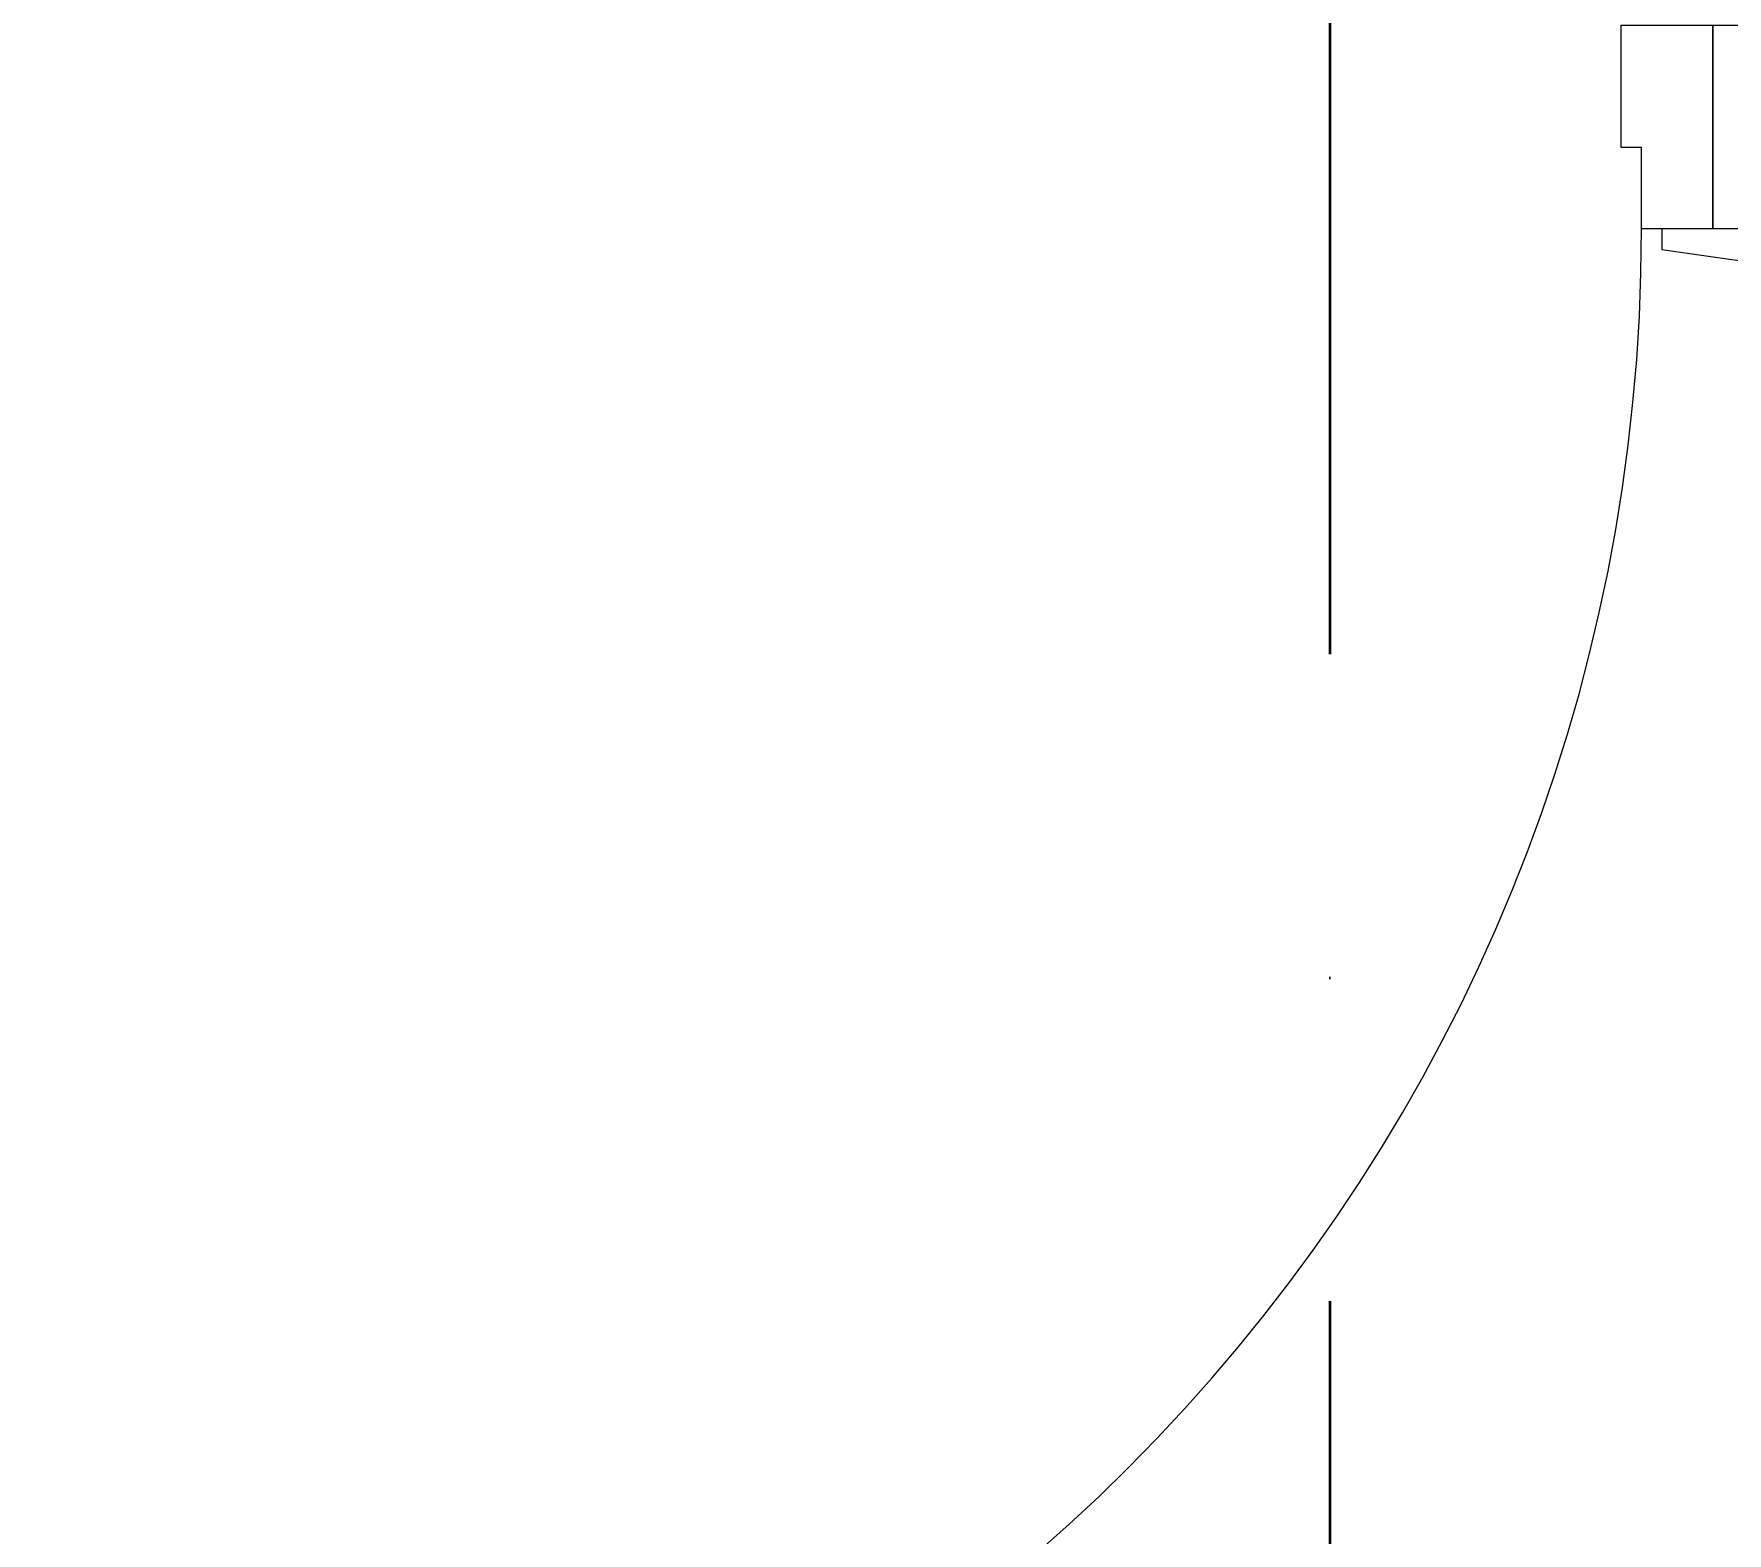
# Model space of a CAD drawing. Header units: inches. Extents: x -12418 to 183584, y -29325 to 19878.
# Drawn here: x 21729 to 22560, y 465 to 1201 of the extents above; entities that cross this region are included whole.
import ezdxf
from ezdxf import colors
from ezdxf.entities.mleader import LeaderData, LeaderLine
from ezdxf.math import Vec2, Vec3

# ---------------------------------------------------------------- set-up
doc = ezdxf.new("R2010")
doc.units = ezdxf.units.IN
doc.header["$LTSCALE"] = 25
doc.header["$MEASUREMENT"] = 0
doc.linetypes.add('DASHDOT', pattern=[25.4, 12.7, -6.35, 0, -6.35])
doc.layers.get('0').update_dxf_attribs({"color": 8})
for name, color, linetype, lineweight in [('00-Ground Floor$0$Wooden Joinery', 251, 'Continuous', 5), ('E-LITE-CLNG-CNDT', 6, 'DASHDOT', 35), ('E-LITE-TEXT', 6, 'Continuous', 25)]:
    doc.layers.add(name, color=color, linetype=linetype, lineweight=lineweight)
doc.styles.add('DC_Elc_Romans', font='elc_romans.shx', dxfattribs={"width": 0.7})

# ---------------------------------------------------------------- blocks, each defined once
blk = doc.blocks.new('00-Ground Floor$0$A$C5DAD61B4')
at = {"layer": '00-Ground Floor$0$Wooden Joinery'}
for points in [[(975, 859.06), (940, 859.06), (940, 899.07), (930, 899.07), (930, 959.06), (975, 959.06), (975, 859.06)], [(975, 859.06), (975, 959.06), (1000, 959.06), (1000, 859.06), (975, 859.06)]]:
    blk.add_lwpolyline(points, dxfattribs=at)
blk.add_lwpolyline([(950, 859.06), (950, 849.06), (1020, 839.06), (1020, 859.06)], close=True, dxfattribs=at)
blk.add_arc((80, 859.06), 859.99, 272.66603, 0, dxfattribs=at)
blk = doc.blocks.new('00-Ground Floor')
at = {"layer": '00-Ground Floor$0$Wooden Joinery'}
blk.add_blockref('00-Ground Floor$0$A$C5DAD61B4', (21577.93, 246.62, 0), dxfattribs=at)
blk = doc.blocks.new('DC_Arrow-ArrowEllipse')
at = {"color": 0}
blk.add_ellipse((0, 0), major_axis=(0.4, 0), ratio=0.4, dxfattribs=at)
at = {"color": 0, "ltscale": 0.5}
blk.add_solid([(-1.4, 0.1667), (-0.4, 0), (-1.4, -0.1667)], dxfattribs=at)

msp = doc.modelspace()

# ---------------------------------------------------------------- linework, layer by layer
at = {"layer": 'E-LITE-CLNG-CNDT', "color": 1, "elevation": 0}
msp.add_lwpolyline([(24000, 5100), (22439.89, 5100, 0.414214), (22364.89, 5025), (22364.89, -652.85, -0.031924), (22364.28, -662.4), (22288.49, -1022.38, 0.031924), (22287.88, -1031.93), (22287.88, -4347.43)], format="xyb", dxfattribs=at)

# ---------------------------------------------------------------- block references
at = {"layer": 'E-LITE-CLNG-CNDT', "color": 1}
msp.add_blockref('00-Ground Floor', (0, 0), dxfattribs=at)

# ---------------------------------------------------------------- leaders
at = {"layer": 'E-LITE-TEXT'}
ml = msp.add_multileader_mtext('Standard', dxfattribs=at)
ml.set_content('TO LP-GF/L18', color=256, style='DC_Elc_Romans')
ml.set_leader_properties(color=45)
ml.set_arrow_properties(name='DC_Arrow-ArrowEllipse')
ml.build(insert=Vec2(0, 0))
ml.multileader.update_dxf_attribs({"dogleg_length": 2, "arrow_head_size": 200, "scale": 100})
ctx = ml.context
ctx.base_point, ctx.scale, ctx.char_height, ctx.arrow_head_size, ctx.landing_gap_size, ctx.plane_origin = Vec3(21800, 1346.84), 100, 200, 200, 200, Vec3(11520.97, 5620.15)
notes = []
notes.append((ctx, [(0, (1, 1, 0), (21600, 1346.84), (1, 0), 200, [(0, [(21060.95, 1800)], 0, [])])]))
ctx.mtext.insert, ctx.mtext.flow_direction = Vec3(22000, 1480.17), 5
for ctx, leaders in notes:
    for number, flags, end, landing, length, lines in leaders:
        leader = LeaderData()
        leader.index, (leader.has_last_leader_line, leader.has_dogleg_vector, leader.attachment_direction) = number, flags
        leader.last_leader_point, leader.dogleg_vector, leader.dogleg_length = Vec3(end), Vec3(landing), length
        for number, points, colour, breaks in lines:
            line = LeaderLine()
            line.index, line.vertices, line.color, line.breaks = number, Vec3.list(points), colors.encode_raw_color(colour), breaks
            leader.lines.append(line)
        ctx.leaders.append(leader)

doc.saveas('drawing.dxf')
